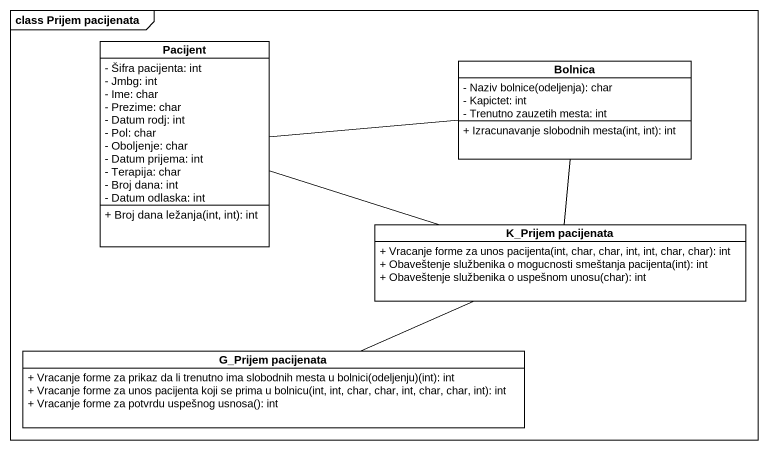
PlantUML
@startuml
mainframe class Prijem pacijenata
hide circle
hide empty members
skinparam classAttributeIconSize 0
class Pacijent {
  - Šifra pacijenta: int
  - Jmbg: int
  - Ime: char
  - Prezime: char
  - Datum rodj: int
  - Pol: char
  - Oboljenje: char
  - Datum prijema: int
  - Terapija: char
  - Broj dana: int
  - Datum odlaska: int
  + Broj dana ležanja(int, int): int
}
class Bolnica {
  {field} - Naziv bolnice(odeljenja): char
  - Kapictet: int
  - Trenutno zauzetih mesta: int
  + Izracunavanje slobodnih mesta(int, int): int
}
class "K_Prijem pacijenata" as K_Prijem_pacijenata {
  + Vracanje forme za unos pacijenta(int, char, char, int, int, char, char): int
  + Obaveštenje službenika o mogucnosti smeštanja pacijenta(int): int
  + Obaveštenje službenika o uspešnom unosu(char): int
}
class "G_Prijem pacijenata" as G_Prijem_pacijenata {
  + Vracanje forme za prikaz da li trenutno ima slobodnih mesta u bolnici(odeljenju)(int): int
  + Vracanje forme za unos pacijenta koji se prima u bolnicu(int, int, char, char, int, char, char, int): int
  + Vracanje forme za potvrdu uspešnog usnosa(): int
}
Pacijent -right- Bolnica
K_Prijem_pacijenata -left- Pacijent
K_Prijem_pacijenata -up- Bolnica
K_Prijem_pacijenata -left- G_Prijem_pacijenata
@enduml
